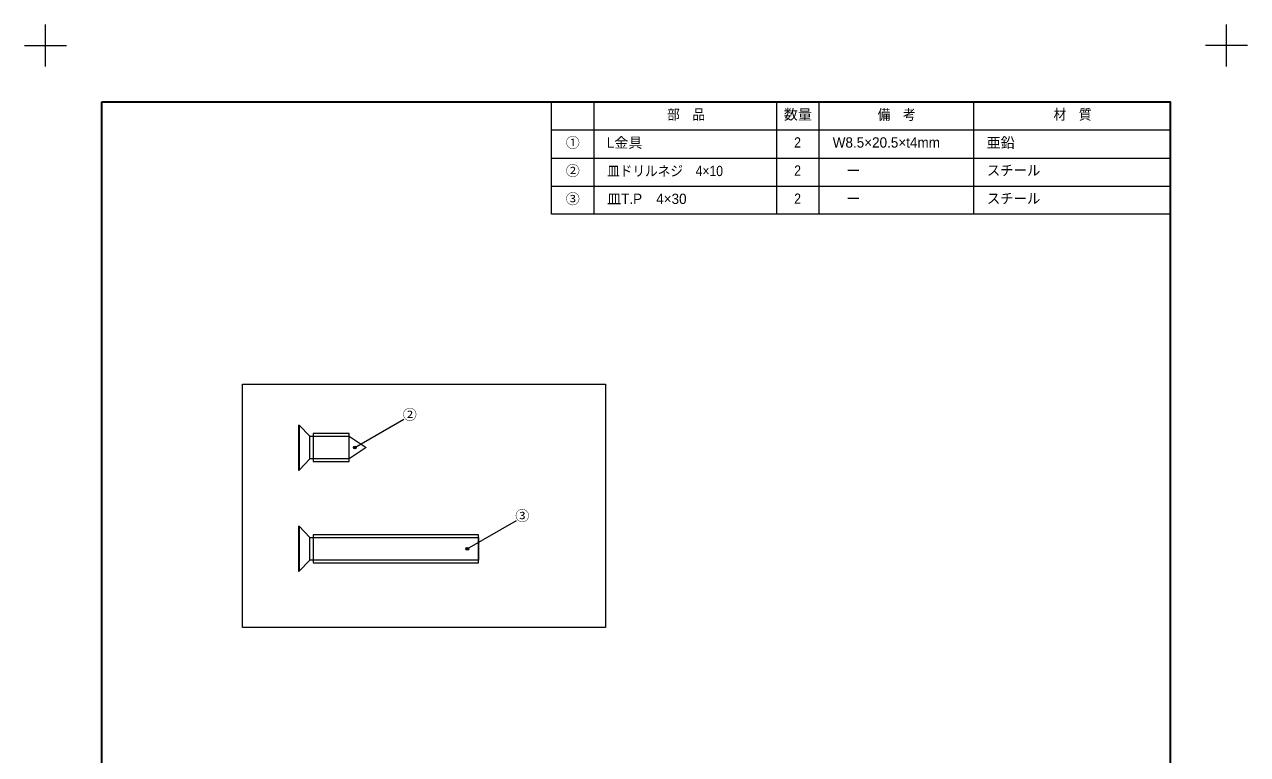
# Model space of a CAD drawing. Units: millimetres on the paper. Extents: x -198 to 198, y -152 to 152.
# Drawn here: x -198.1 to 19.4, y 22.4 to 152.2 of the extents above; entities that cross this region are included whole.
import ezdxf
from ezdxf.enums import TextEntityAlignment as Align

# ---------------------------------------------------------------- set-up
doc = ezdxf.new("R2010")
doc.units = ezdxf.units.MM
for name, color, linetype, lineweight in [('0-0_1図面枠', 7, 'Continuous', 20), ('0-1_2寸法-3', 7, 'Continuous', 15), ('0-2_3一般', 7, 'Continuous', 15)]:
    doc.layers.add(name, color=color, linetype=linetype, lineweight=lineweight)
doc.styles.add('ＭＳ Ｐゴシック', font='')
doc.styles.get('ＭＳ Ｐゴシック').set_extended_font_data('MS PGothic')

# ---------------------------------------------------------------- blocks, each defined once
blk = doc.blocks.new('グループ')
at = {"layer": '0-0_1図面枠', "lineweight": 15}
for p, q in [((-105, 144.75), (-105, 152.25)), ((105, 144.75), (105, 152.25)), ((-108.75, 148.5), (-101.25, 148.5)), ((108.75, 148.5), (101.25, 148.5))]:
    blk.add_line(p, q, dxfattribs=at)
blk = doc.blocks.new('グループ-2')
at = {"layer": '0-0_1図面枠', "lineweight": 35}
for p, q in [((-95, -123.5), (95, -123.5)), ((-49.5, -123.5), (-49.5, -138.5)), ((3, -123.5), (3, -138.5)), ((28, -123.5), (28, -138.5)), ((43, -123.5), (43, -138.5)), ((65, -123.5), (65, -138.5))]:
    blk.add_line(p, q, dxfattribs=at)
blk.add_lwpolyline([(-95, 138.5), (95, 138.5), (95, -138.5), (-95, -138.5)], close=True, dxfattribs=at)
blk = doc.blocks.new('図面枠')
at = {"layer": '0-0_1図面枠'}
for name in ['グループ', 'グループ-2']:
    blk.add_blockref(name, (0, 0), dxfattribs=at)
blk = doc.blocks.new('グループ-7')
at = {"layer": '0-0_1図面枠', "lineweight": 15}
for p, q in [((-7.5, 138.5), (-7.5, 118.5)), ((25, 138.5), (25, 118.5)), ((32.5, 138.5), (32.5, 118.5)), ((60, 138.5), (60, 118.5)), ((-15, 133.5), (95, 133.5)), ((-15, 128.5), (95, 128.5)), ((-15, 123.5), (95, 123.5))]:
    blk.add_line(p, q, dxfattribs=at)
blk.add_lwpolyline([(-15, 138.5), (95, 138.5), (95, 118.5), (-15, 118.5)], close=True, dxfattribs=at)
blk = doc.blocks.new('グループ-8')
at = {"layer": '0-0_1図面枠'}
blk.add_blockref('グループ-7', (0, 0), dxfattribs=at)
at = {"layer": '0-0_1図面枠', "style": 'ＭＳ Ｐゴシック'}
for s, width, p in [('部\u3000品', 0.9, (5.536, 134.764)), ('備\u3000考', 0.9, (42.979, 134.758)), ('材\u3000質', 0.9, (74.263, 134.782)), ('2', 0.9, (28.135, 129.802)), ('皿ドリルネジ\u30004×10', 0.9, (-5.144, 124.731)), ('2', 0.9, (28.135, 124.802)), ('スチール', 0.95, (62.404, 124.835)), ('2', 0.9, (28.135, 119.802)), ('スチール', 0.95, (62.404, 119.835))]:
    blk.add_text(s, height=1.833, dxfattribs=dict(at, width=width)).set_placement(p, align=Align.BOTTOM_LEFT)
for s, height, p in [('数量', 1.833, (26.287, 134.773)), ('①', 1.833, (-12.489, 129.764)), ('L金具', 1.834, (-5.193, 129.764)), ('W8.5×20.5×t4mm', 1.834, (34.981, 129.797)), ('亜鉛', 1.833, (62.346, 129.754)), ('②', 1.833, (-12.489, 124.764)), ('ー', 1.833, (37.385, 124.802)), ('③', 1.833, (-12.489, 119.764)), ('皿T.P\u30004×30', 1.834, (-5.144, 119.773)), ('ー', 1.833, (37.385, 119.802))]:
    blk.add_text(s, height=height, dxfattribs=at).set_placement(p, align=Align.BOTTOM_LEFT)
blk = doc.blocks.new('グループ-9')
at = {"layer": '0-2_3一般'}
for p, q in [((-60, 81), (-60, 73)), ((-60, 81), (-59.9, 81)), ((-59.9, 81), (-59.9, 73)), ((-59.9, 81), (-58, 79)), ((-58, 79), (-51, 79)), ((-58, 75), (-58, 79)), ((-51, 79), (-48, 77)), ((-48, 77), (-51, 75)), ((-59.9, 73), (-58, 75)), ((-51, 75), (-58, 75)), ((-60, 73), (-59.9, 73))]:
    blk.add_line(p, q, dxfattribs=at)
blk.add_lwpolyline([(-51, 79.5), (-57.4, 79.5), (-57.4, 74.5), (-51, 74.5)], close=True, dxfattribs=at)
blk = doc.blocks.new('グループ-10')
at = {"layer": '0-2_3一般'}
for p, q in [((-60, 63), (-59.9, 63)), ((-60, 63), (-60, 55)), ((-59.9, 63), (-59.9, 55)), ((-59.9, 63), (-58, 61)), ((-58, 57), (-58, 61)), ((-58, 61), (-28, 61)), ((-57.4, 61.5), (-57.4, 56.5)), ((-28, 61.5), (-57.4, 61.5)), ((-28, 56.5), (-28, 61.5)), ((-28, 61), (-28, 57)), ((-59.9, 55), (-58, 57)), ((-28, 57), (-58, 57)), ((-60, 55), (-59.9, 55)), ((-57.4, 56.5), (-28, 56.5))]:
    blk.add_line(p, q, dxfattribs=at)

msp = doc.modelspace()

# ---------------------------------------------------------------- hatches: boundary and pattern name
at = {"layer": '0-1_2寸法-3'}
for points in [[(-139.125, 77, 1), (-139.625, 77, 1)], [(-119.125, 59, 1), (-119.625, 59, 1)]]:
    msp.add_hatch(color=256, dxfattribs=at).paths.add_polyline_path(points)

# ---------------------------------------------------------------- linework, layer by layer
for p, q in [((-139.375, 77), (-130.647, 82.039)), ((-119.375, 59), (-110.647, 64.039))]:
    msp.add_line(p, q, dxfattribs=at)
for centre in [(-139.375, 77), (-119.375, 59)]:
    msp.add_circle(centre, 0.25, dxfattribs=at)
at = {"layer": '0-2_3一般'}
msp.add_lwpolyline([(-159.375, 88.3), (-94.775, 88.3), (-94.775, 45), (-159.375, 45)], close=True, dxfattribs=at)

# ---------------------------------------------------------------- block references
at = {"layer": '0-0_1図面枠'}
for name in ['図面枠', 'グループ-8']:
    msp.add_blockref(name, (-89.375, 0), dxfattribs=at)
at = {"layer": '0-2_3一般'}
for name in ['グループ-9', 'グループ-10']:
    msp.add_blockref(name, (-89.375, 0), dxfattribs=at)

# ---------------------------------------------------------------- texts
at = {"layer": '0-1_2寸法-3', "style": 'ＭＳ Ｐゴシック'}
for s, p in [('②', (-130.847, 81.402)), ('③', (-110.847, 63.402))]:
    msp.add_text(s, height=1.833, dxfattribs=at).set_placement(p, align=Align.BOTTOM_LEFT)

doc.saveas('drawing.dxf')
